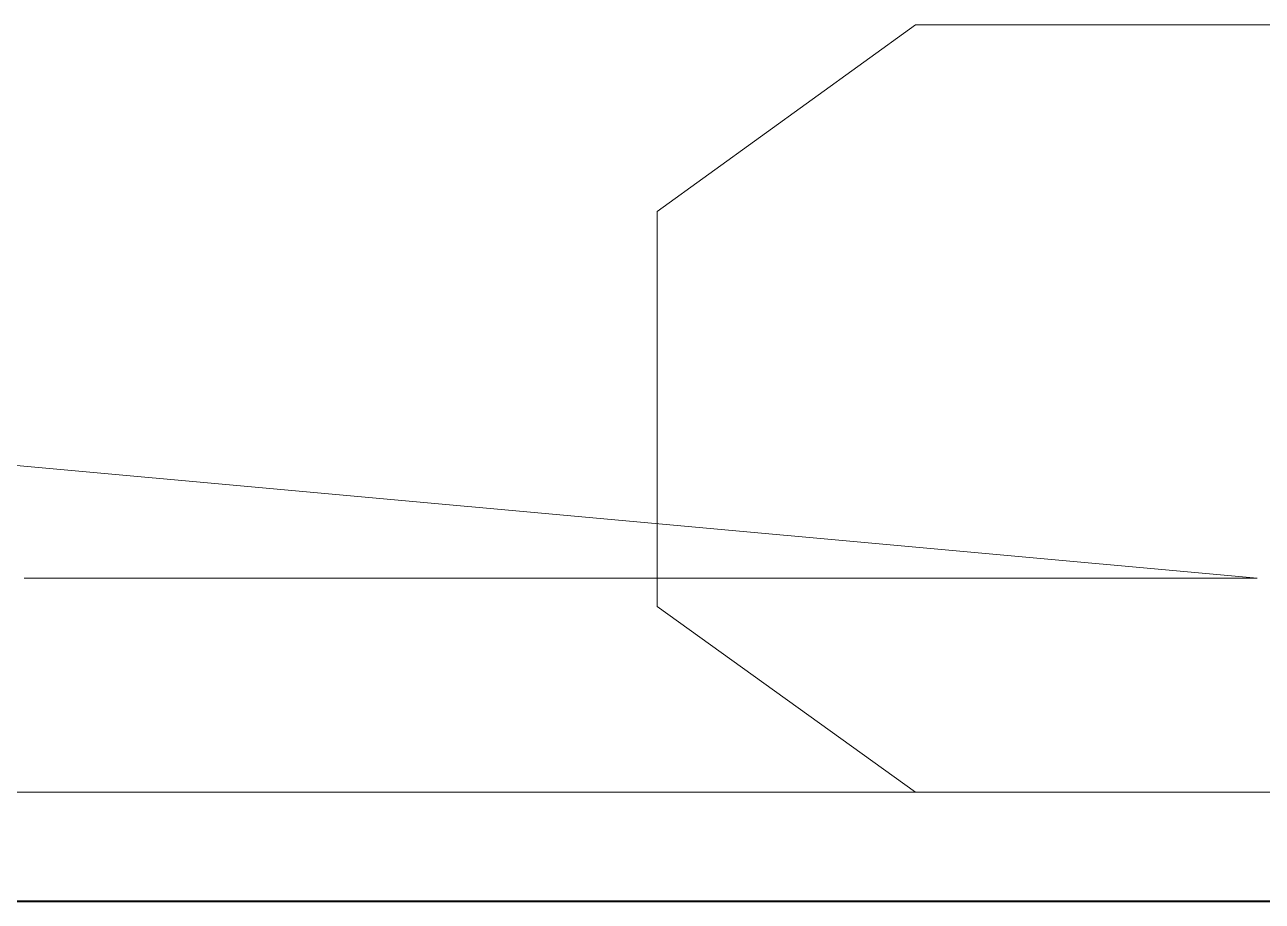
# Model space of a CAD drawing. Extents: x 65572 to 72871, y 30718 to 33858.
# Drawn here: x 65981.54 to 65987.22, y 33416.08 to 33420.1 of the extents above; entities that cross this region are included whole.
import ezdxf

# ---------------------------------------------------------------- set-up
doc = ezdxf.new("R2010")
doc.units = 0
doc.header["$LTSCALE"] = 0.5
doc.header["$MEASUREMENT"] = 0
doc.layers.get('0').update_dxf_attribs({"color": 20, "linetype": 'CONTINUOUS'})
doc.layers.add('_KTI_CONTROL', color=7, linetype='CONTINUOUS')
for name, color, linetype, lineweight in [('Framing', 142, 'CONTINUOUS', 13), ('Layout', 154, 'CONTINUOUS', 5), ('Structure', 7, 'CONTINUOUS', 40)]:
    doc.layers.add(name, color=color, linetype=linetype, lineweight=lineweight)

# ---------------------------------------------------------------- blocks, each defined once
blk = doc.blocks.new('12fstg01')
at = {"color": 0, "linetype": 'ByBlock'}
for p, q in [((-0.27747, 0.056), (-0.25256, 0.07399)), ((-0.25256, 0.07399), (-0.20648, 0.07399)), ((-0.27747, 0.0179), (-0.27747, 0.056)), ((-0.25256, 0), (-0.27747, 0.0179)), ((-0.20648, 0), (-0.25256, 0))]:
    blk.add_line(p, q, dxfattribs=at)

msp = doc.modelspace()

# ---------------------------------------------------------------- linework, layer by layer
at = {"layer": '_KTI_CONTROL'}
msp.add_polyline3d([(65984.175634, 33416.58061, 0), (65984.175634, 33416.58061, 0)], dxfattribs=at)
msp.add_polyline3d([(65984.175634, 33416.58061, 0), (65984.175634, 33416.58061, 0)], dxfattribs=at)
at = {"layer": 'Framing'}
msp.add_line((65916.121008, 33416.58061), (66520.623975, 33416.58061), dxfattribs=at)
at = {"layer": 'Layout', "linetype": 'ByBlock'}
msp.add_line((65976.197173, 33418.562349), (65987.197227, 33417.562344), dxfattribs=at)
at = {"layer": 'Layout', "linetype": 'ByBlock', "flags": 128}
msp.add_lwpolyline([(65981.540135, 33417.562344), (65981.545359, 33417.562344), (65981.550584, 33417.562344), (65981.555808, 33417.562344), (65981.561033, 33417.562344), (65981.566257, 33417.562344), (65981.571482, 33417.562344), (65981.576707, 33417.562344), (65981.581931, 33417.562344), (65981.587156, 33417.562344), (65981.59238, 33417.562344), (65981.597605, 33417.562344), (65981.602829, 33417.562344), (65981.608054, 33417.562344), (65981.613278, 33417.562344), (65981.618503, 33417.562344), (65981.623727, 33417.562344), (65981.628952, 33417.562344), (65981.634176, 33417.562344), (65981.639401, 33417.562344), (65981.644625, 33417.562344), (65981.64985, 33417.562344), (65981.655075, 33417.562344), (65981.660299, 33417.562344), (65981.665524, 33417.562344), (65981.670748, 33417.562344), (65981.675973, 33417.562344), (65981.681197, 33417.562344), (65981.686422, 33417.562344), (65981.691646, 33417.562344), (65981.696871, 33417.562344), (65981.702095, 33417.562344), (65981.70732, 33417.562344), (65981.712544, 33417.562344), (65981.717769, 33417.562344), (65981.722993, 33417.562344), (65981.728218, 33417.562344), (65981.733442, 33417.562344), (65981.738667, 33417.562344), (65981.743892, 33417.562344), (65981.749116, 33417.562344), (65981.754341, 33417.562344), (65981.759565, 33417.562344), (65981.76479, 33417.562344), (65981.770014, 33417.562344), (65981.775239, 33417.562344), (65981.780463, 33417.562344), (65981.785688, 33417.562344), (65981.790912, 33417.562344), (65981.796137, 33417.562344), (65981.801361, 33417.562344), (65981.806586, 33417.562344), (65981.81181, 33417.562344), (65981.817035, 33417.562344), (65981.82226, 33417.562344), (65981.827484, 33417.562344), (65981.832709, 33417.562344), (65981.837933, 33417.562344), (65981.843158, 33417.562344), (65981.848382, 33417.562344), (65981.853607, 33417.562344), (65981.858831, 33417.562344), (65981.864056, 33417.562344), (65981.86928, 33417.562344), (65981.874505, 33417.562344), (65981.879729, 33417.562344), (65981.884954, 33417.562344), (65981.890178, 33417.562344), (65981.895403, 33417.562344), (65981.900628, 33417.562344), (65981.905852, 33417.562344), (65981.911077, 33417.562344), (65981.916301, 33417.562344), (65981.921526, 33417.562344), (65981.92675, 33417.562344), (65981.931975, 33417.562344), (65981.937199, 33417.562344), (65981.942424, 33417.562344), (65981.947648, 33417.562344), (65981.952873, 33417.562344), (65981.958097, 33417.562344), (65981.963322, 33417.562344), (65981.968546, 33417.562344), (65981.973771, 33417.562344), (65981.978996, 33417.562344), (65981.98422, 33417.562344), (65981.989445, 33417.562344), (65981.994669, 33417.562344), (65981.999894, 33417.562344), (65982.005118, 33417.562344), (65982.010343, 33417.562344), (65982.015567, 33417.562344), (65982.020792, 33417.562344), (65982.026016, 33417.562344), (65982.031241, 33417.562344), (65982.036465, 33417.562344), (65982.04169, 33417.562344), (65982.046914, 33417.562344), (65982.052139, 33417.562344), (65982.057364, 33417.562344), (65982.062588, 33417.562344), (65982.067813, 33417.562344), (65982.073037, 33417.562344), (65982.078262, 33417.562344), (65982.083486, 33417.562344), (65982.088711, 33417.562344), (65982.093935, 33417.562344), (65982.09916, 33417.562344), (65982.104384, 33417.562344), (65982.109609, 33417.562344), (65982.114833, 33417.562344), (65982.120058, 33417.562344), (65982.125282, 33417.562344), (65982.130507, 33417.562344), (65982.135732, 33417.562344), (65982.140956, 33417.562344), (65982.146181, 33417.562344), (65982.151405, 33417.562344), (65982.15663, 33417.562344), (65982.161854, 33417.562344), (65982.167079, 33417.562344), (65982.172303, 33417.562344), (65982.177528, 33417.562344), (65982.182752, 33417.562344), (65982.187977, 33417.562344), (65982.193201, 33417.562344), (65982.198426, 33417.562344), (65982.20365, 33417.562344), (65982.208875, 33417.562344), (65982.214099, 33417.562344), (65982.219324, 33417.562344), (65982.224549, 33417.562344), (65982.229773, 33417.562344), (65982.234998, 33417.562344), (65982.240222, 33417.562344), (65982.245447, 33417.562344), (65982.250671, 33417.562344), (65982.255896, 33417.562344), (65982.26112, 33417.562344), (65982.266345, 33417.562344), (65982.271569, 33417.562344), (65982.276794, 33417.562344), (65982.282018, 33417.562344), (65982.287243, 33417.562344), (65982.292467, 33417.562344), (65982.297692, 33417.562344), (65982.302917, 33417.562344), (65982.308141, 33417.562344), (65982.313366, 33417.562344), (65982.31859, 33417.562344), (65982.323815, 33417.562344), (65982.329039, 33417.562344), (65982.334264, 33417.562344), (65982.339488, 33417.562344), (65982.344713, 33417.562344), (65982.349937, 33417.562344), (65982.355162, 33417.562344), (65982.360386, 33417.562344), (65982.365611, 33417.562344), (65982.370835, 33417.562344), (65982.37606, 33417.562344), (65982.381285, 33417.562344), (65982.386509, 33417.562344), (65982.391734, 33417.562344), (65982.396958, 33417.562344), (65982.402183, 33417.562344), (65982.407407, 33417.562344), (65982.412632, 33417.562344), (65982.417856, 33417.562344), (65982.423081, 33417.562344), (65982.428305, 33417.562344), (65982.43353, 33417.562344), (65982.438754, 33417.562344), (65982.443979, 33417.562344), (65982.449203, 33417.562344), (65982.454428, 33417.562344), (65982.459653, 33417.562344), (65982.464877, 33417.562344), (65982.470102, 33417.562344), (65982.475326, 33417.562344), (65982.480551, 33417.562344), (65982.485775, 33417.562344), (65982.491, 33417.562344), (65982.496224, 33417.562344), (65982.501449, 33417.562344), (65982.506673, 33417.562344), (65982.511898, 33417.562344), (65982.517122, 33417.562344), (65982.522347, 33417.562344), (65982.527571, 33417.562344), (65982.532796, 33417.562344), (65982.538021, 33417.562344), (65982.543245, 33417.562344), (65982.54847, 33417.562344), (65982.553694, 33417.562344), (65982.558919, 33417.562344), (65982.564143, 33417.562344), (65982.569368, 33417.562344), (65982.574592, 33417.562344), (65982.579817, 33417.562344), (65982.585041, 33417.562344), (65982.590266, 33417.562344), (65982.59549, 33417.562344), (65982.600715, 33417.562344), (65982.605939, 33417.562344), (65982.611164, 33417.562344), (65982.616388, 33417.562344), (65982.621613, 33417.562344), (65982.626838, 33417.562344), (65982.632062, 33417.562344), (65982.637287, 33417.562344), (65982.642511, 33417.562344), (65982.647736, 33417.562344), (65982.65296, 33417.562344), (65982.658185, 33417.562344), (65982.663409, 33417.562344), (65982.668634, 33417.562344), (65982.673858, 33417.562344), (65982.679083, 33417.562344), (65982.683446, 33417.562344), (65982.687809, 33417.562344), (65982.692172, 33417.562344), (65982.696535, 33417.562344), (65982.700898, 33417.562344), (65982.705261, 33417.562344), (65982.709624, 33417.562344), (65982.713987, 33417.562344), (65982.71835, 33417.562344), (65982.722713, 33417.562344), (65982.727076, 33417.562344), (65982.73144, 33417.562344), (65982.735803, 33417.562344), (65982.740166, 33417.562344), (65982.744529, 33417.562344), (65982.748892, 33417.562344), (65982.753255, 33417.562344), (65982.757618, 33417.562344), (65982.761981, 33417.562344), (65982.766344, 33417.562344), (65982.770707, 33417.562344), (65982.77507, 33417.562344), (65982.779433, 33417.562344), (65982.783796, 33417.562344), (65982.788159, 33417.562344), (65982.792522, 33417.562344), (65982.796885, 33417.562344), (65982.801248, 33417.562344), (65982.805611, 33417.562344), (65982.809974, 33417.562344), (65982.814338, 33417.562344), (65982.818701, 33417.562344), (65982.823064, 33417.562344), (65982.827427, 33417.562344), (65982.83179, 33417.562344), (65982.836153, 33417.562344), (65982.840516, 33417.562344), (65982.844879, 33417.562344), (65982.849242, 33417.562344), (65982.853605, 33417.562344), (65982.857968, 33417.562344), (65982.862331, 33417.562344), (65982.866694, 33417.562344), (65982.871057, 33417.562344), (65982.87542, 33417.562344), (65982.879783, 33417.562344), (65982.884146, 33417.562344), (65982.888509, 33417.562344), (65982.892872, 33417.562344), (65982.897236, 33417.562344), (65982.901599, 33417.562344), (65982.905962, 33417.562344), (65982.910325, 33417.562344), (65982.914688, 33417.562344), (65982.919051, 33417.562344), (65982.923414, 33417.562344), (65982.927777, 33417.562344), (65982.93214, 33417.562344), (65982.936503, 33417.562344), (65982.940866, 33417.562344), (65982.945229, 33417.562344), (65982.949592, 33417.562344), (65982.953955, 33417.562344), (65982.958318, 33417.562344), (65982.962681, 33417.562344), (65982.967044, 33417.562344), (65982.971407, 33417.562344), (65982.97577, 33417.562344), (65982.980134, 33417.562344), (65982.984497, 33417.562344), (65982.98886, 33417.562344), (65982.993223, 33417.562344), (65982.997586, 33417.562344), (65983.001949, 33417.562344), (65983.006312, 33417.562344), (65983.010675, 33417.562344), (65983.015038, 33417.562344), (65983.019401, 33417.562344), (65983.023764, 33417.562344), (65983.028127, 33417.562344), (65983.03249, 33417.562344), (65983.036853, 33417.562344), (65983.041216, 33417.562344), (65983.045579, 33417.562344), (65983.049942, 33417.562344), (65983.054305, 33417.562344), (65983.058668, 33417.562344), (65983.063032, 33417.562344), (65983.067395, 33417.562344), (65983.071758, 33417.562344), (65983.076121, 33417.562344), (65983.080484, 33417.562344), (65983.084847, 33417.562344), (65983.08921, 33417.562344), (65983.093573, 33417.562344), (65983.097936, 33417.562344), (65983.102299, 33417.562344), (65983.106662, 33417.562344), (65983.111025, 33417.562344), (65983.115388, 33417.562344), (65983.119751, 33417.562344), (65983.124114, 33417.562344), (65983.128477, 33417.562344), (65983.13284, 33417.562344), (65983.137203, 33417.562344), (65983.141566, 33417.562344), (65983.14593, 33417.562344), (65983.150293, 33417.562344), (65983.154656, 33417.562344), (65983.159019, 33417.562344), (65983.163382, 33417.562344), (65983.167745, 33417.562344), (65983.172108, 33417.562344), (65983.176471, 33417.562344), (65983.180834, 33417.562344), (65983.185197, 33417.562344), (65983.18956, 33417.562344), (65983.193923, 33417.562344), (65983.198286, 33417.562344), (65983.202649, 33417.562344), (65983.207012, 33417.562344), (65983.211375, 33417.562344), (65983.215738, 33417.562344), (65983.220101, 33417.562344), (65983.224464, 33417.562344), (65983.228828, 33417.562344), (65983.233191, 33417.562344), (65983.237554, 33417.562344), (65983.241917, 33417.562344), (65983.24628, 33417.562344), (65983.250643, 33417.562344), (65983.255006, 33417.562344), (65983.259369, 33417.562344), (65983.263732, 33417.562344), (65983.268095, 33417.562344), (65983.272458, 33417.562344), (65983.276821, 33417.562344), (65983.281184, 33417.562344), (65983.285547, 33417.562344), (65983.28991, 33417.562344), (65983.294273, 33417.562344), (65983.298636, 33417.562344), (65983.302999, 33417.562344), (65983.307362, 33417.562344), (65983.311726, 33417.562344), (65983.316089, 33417.562344), (65983.320452, 33417.562344), (65983.324815, 33417.562344), (65983.329178, 33417.562344), (65983.333541, 33417.562344), (65983.337904, 33417.562344), (65983.342267, 33417.562344), (65983.34663, 33417.562344), (65983.350993, 33417.562344), (65983.355356, 33417.562344), (65983.359719, 33417.562344), (65983.364082, 33417.562344), (65983.368445, 33417.562344), (65983.372808, 33417.562344), (65983.377171, 33417.562344), (65983.381534, 33417.562344), (65983.385897, 33417.562344), (65983.39026, 33417.562344), (65983.394624, 33417.562344), (65983.398987, 33417.562344), (65983.40335, 33417.562344), (65983.407713, 33417.562344), (65983.412076, 33417.562344), (65983.416439, 33417.562344), (65983.420802, 33417.562344), (65983.425165, 33417.562344), (65983.429528, 33417.562344), (65983.433891, 33417.562344), (65983.438254, 33417.562344), (65983.442617, 33417.562344), (65983.44698, 33417.562344), (65983.451343, 33417.562344), (65983.455706, 33417.562344), (65983.460069, 33417.562344), (65983.464432, 33417.562344), (65983.468795, 33417.562344), (65983.473158, 33417.562344), (65983.477522, 33417.562344), (65983.481885, 33417.562344), (65983.486248, 33417.562344), (65983.490611, 33417.562344), (65983.494974, 33417.562344), (65983.499337, 33417.562344), (65983.5037, 33417.562344), (65983.508063, 33417.562344), (65983.512426, 33417.562344), (65983.516789, 33417.562344), (65983.521152, 33417.562344), (65983.525515, 33417.562344), (65983.529878, 33417.562344), (65983.534241, 33417.562344), (65983.538604, 33417.562344), (65983.542967, 33417.562344), (65983.54733, 33417.562344), (65983.551693, 33417.562344), (65983.556056, 33417.562344), (65983.56042, 33417.562344), (65983.564783, 33417.562344), (65983.569146, 33417.562344), (65983.573509, 33417.562344), (65983.577872, 33417.562344), (65983.582235, 33417.562344), (65983.586598, 33417.562344), (65983.590961, 33417.562344), (65983.595324, 33417.562344), (65983.599687, 33417.562344), (65983.60405, 33417.562344), (65983.608413, 33417.562344), (65983.612776, 33417.562344), (65983.617139, 33417.562344), (65983.621502, 33417.562344), (65983.625865, 33417.562344), (65983.630228, 33417.562344), (65983.634591, 33417.562344), (65983.638955, 33417.562344), (65983.643318, 33417.562344), (65983.647681, 33417.562344), (65983.652044, 33417.562344), (65983.656407, 33417.562344), (65983.66077, 33417.562344), (65983.665133, 33417.562344), (65983.669496, 33417.562344), (65983.673859, 33417.562344), (65983.678222, 33417.562344), (65983.682585, 33417.562344), (65983.686948, 33417.562344), (65983.691311, 33417.562344), (65983.695674, 33417.562344), (65983.700037, 33417.562344), (65983.7044, 33417.562344), (65983.708763, 33417.562344), (65983.713126, 33417.562344), (65983.717489, 33417.562344), (65983.721853, 33417.562344), (65983.726216, 33417.562344), (65983.730579, 33417.562344), (65983.734942, 33417.562344), (65983.739305, 33417.562344), (65983.743668, 33417.562344), (65983.748031, 33417.562344), (65983.752394, 33417.562344), (65983.756757, 33417.562344), (65983.76112, 33417.562344), (65983.765483, 33417.562344), (65983.769846, 33417.562344), (65983.774209, 33417.562344), (65983.778572, 33417.562344), (65983.782935, 33417.562344), (65983.787298, 33417.562344), (65983.791661, 33417.562344), (65983.796024, 33417.562344), (65983.800387, 33417.562344), (65983.804751, 33417.562344), (65983.809114, 33417.562344), (65983.813477, 33417.562344), (65983.81784, 33417.562344), (65983.822203, 33417.562344), (65983.826566, 33417.562344), (65983.830929, 33417.562344), (65983.835292, 33417.562344), (65983.839655, 33417.562344), (65983.844018, 33417.562344), (65983.848381, 33417.562344), (65983.852744, 33417.562344), (65983.857107, 33417.562344), (65983.86147, 33417.562344), (65983.865833, 33417.562344), (65983.870196, 33417.562344), (65983.874559, 33417.562344), (65983.878922, 33417.562344), (65983.883285, 33417.562344), (65983.887649, 33417.562344), (65983.892012, 33417.562344), (65983.896375, 33417.562344), (65983.900738, 33417.562344), (65983.905101, 33417.562344), (65983.909464, 33417.562344), (65983.913827, 33417.562344), (65983.91819, 33417.562344), (65983.922553, 33417.562344), (65983.926916, 33417.562344), (65983.931279, 33417.562344), (65983.935642, 33417.562344), (65983.940005, 33417.562344), (65983.944368, 33417.562344), (65983.948731, 33417.562344), (65983.953094, 33417.562344), (65983.957457, 33417.562344), (65983.96182, 33417.562344), (65983.966183, 33417.562344), (65983.970547, 33417.562344), (65983.97491, 33417.562344), (65983.979273, 33417.562344), (65983.983636, 33417.562344), (65983.987999, 33417.562344), (65983.992362, 33417.562344), (65983.996725, 33417.562344), (65984.001088, 33417.562344), (65984.005451, 33417.562344), (65984.009814, 33417.562344), (65984.014177, 33417.562344), (65984.01854, 33417.562344), (65984.022903, 33417.562344), (65984.027266, 33417.562344), (65984.031629, 33417.562344), (65984.035992, 33417.562344), (65984.040355, 33417.562344), (65984.044718, 33417.562344), (65984.049081, 33417.562344), (65984.053445, 33417.562344), (65984.057808, 33417.562344), (65984.062171, 33417.562344), (65984.066534, 33417.562344), (65984.070897, 33417.562344), (65984.07526, 33417.562344), (65984.079623, 33417.562344), (65984.083986, 33417.562344), (65984.088349, 33417.562344), (65984.092712, 33417.562344), (65984.097075, 33417.562344), (65984.101438, 33417.562344), (65984.105801, 33417.562344), (65984.110164, 33417.562344), (65984.114527, 33417.562344), (65984.11889, 33417.562344), (65984.123253, 33417.562344), (65984.127616, 33417.562344), (65984.131979, 33417.562344), (65984.136343, 33417.562344), (65984.140706, 33417.562344), (65984.145069, 33417.562344), (65984.149432, 33417.562344), (65984.153795, 33417.562344), (65984.158158, 33417.562344), (65984.162521, 33417.562344), (65984.166884, 33417.562344), (65984.171247, 33417.562344), (65984.17561, 33417.562344), (65984.179973, 33417.562344), (65984.184336, 33417.562344), (65984.188699, 33417.562344), (65984.193062, 33417.562344), (65984.197425, 33417.562344), (65984.201788, 33417.562344), (65984.206151, 33417.562344), (65984.210514, 33417.562344), (65984.214877, 33417.562344), (65984.219241, 33417.562344), (65984.223604, 33417.562344), (65984.227967, 33417.562344), (65984.23233, 33417.562344), (65984.236693, 33417.562344), (65984.241056, 33417.562344), (65984.245419, 33417.562344), (65984.249782, 33417.562344), (65984.254145, 33417.562344), (65984.258508, 33417.562344), (65984.262871, 33417.562344), (65984.267234, 33417.562344), (65984.271597, 33417.562344), (65984.27596, 33417.562344), (65984.280323, 33417.562344), (65984.284686, 33417.562344), (65984.289049, 33417.562344), (65984.293412, 33417.562344), (65984.297775, 33417.562344), (65984.302139, 33417.562344), (65984.306502, 33417.562344), (65984.310865, 33417.562344), (65984.315228, 33417.562344), (65984.319591, 33417.562344), (65984.323954, 33417.562344), (65984.328317, 33417.562344), (65984.33268, 33417.562344), (65984.337043, 33417.562344), (65984.341406, 33417.562344), (65984.345769, 33417.562344), (65984.350132, 33417.562344), (65984.354495, 33417.562344), (65984.358858, 33417.562344), (65984.363221, 33417.562344), (65984.367584, 33417.562344), (65984.371947, 33417.562344), (65984.37631, 33417.562344), (65984.380673, 33417.562344), (65984.385037, 33417.562344), (65984.3894, 33417.562344), (65984.393763, 33417.562344), (65984.398126, 33417.562344), (65984.402489, 33417.562344), (65984.406852, 33417.562344), (65984.411215, 33417.562344), (65984.415578, 33417.562344), (65984.419941, 33417.562344), (65984.424304, 33417.562344), (65984.428667, 33417.562344), (65984.43303, 33417.562344), (65984.437393, 33417.562344), (65984.441756, 33417.562344), (65984.446119, 33417.562344), (65984.450482, 33417.562344), (65984.454845, 33417.562344), (65984.459208, 33417.562344), (65984.463571, 33417.562344), (65984.467935, 33417.562344), (65984.472298, 33417.562344), (65984.476661, 33417.562344), (65984.481024, 33417.562344), (65984.485387, 33417.562344), (65984.48975, 33417.562344), (65984.494113, 33417.562344), (65984.498476, 33417.562344), (65984.502839, 33417.562344), (65984.507202, 33417.562344), (65984.511565, 33417.562344), (65984.515928, 33417.562344), (65984.520291, 33417.562344), (65984.524654, 33417.562344), (65984.529017, 33417.562344), (65984.53338, 33417.562344), (65984.537743, 33417.562344), (65984.542106, 33417.562344), (65984.546469, 33417.562344), (65984.550833, 33417.562344), (65984.555196, 33417.562344), (65984.559559, 33417.562344), (65984.563922, 33417.562344), (65984.568285, 33417.562344), (65984.572648, 33417.562344), (65984.577011, 33417.562344), (65984.580834, 33417.562344), (65984.584117, 33417.562344), (65984.587399, 33417.562344), (65984.590682, 33417.562344), (65984.593965, 33417.562344), (65984.597248, 33417.562344), (65984.600531, 33417.562344), (65984.603813, 33417.562344), (65984.607096, 33417.562344), (65984.610379, 33417.562344), (65984.613662, 33417.562344), (65984.616944, 33417.562344), (65984.620227, 33417.562344), (65984.62351, 33417.562344), (65984.626793, 33417.562344), (65984.630076, 33417.562344), (65984.633358, 33417.562344), (65984.636641, 33417.562344), (65984.639924, 33417.562344), (65984.643207, 33417.562344), (65984.64649, 33417.562344), (65984.649772, 33417.562344), (65984.653055, 33417.562344), (65984.656338, 33417.562344), (65984.659621, 33417.562344), (65984.662904, 33417.562344), (65984.666186, 33417.562344), (65984.669469, 33417.562344), (65984.672752, 33417.562344), (65984.676035, 33417.562344), (65984.679318, 33417.562344), (65984.6826, 33417.562344), (65984.685883, 33417.562344), (65984.689166, 33417.562344), (65984.692449, 33417.562344), (65984.695731, 33417.562344), (65984.699014, 33417.562344), (65984.702297, 33417.562344), (65984.70558, 33417.562344), (65984.708863, 33417.562344), (65984.712145, 33417.562344), (65984.715428, 33417.562344), (65984.718711, 33417.562344), (65984.721994, 33417.562344), (65984.725277, 33417.562344), (65984.728559, 33417.562344), (65984.731842, 33417.562344), (65984.735125, 33417.562344), (65984.738408, 33417.562344), (65984.741691, 33417.562344), (65984.744973, 33417.562344), (65984.748256, 33417.562344), (65984.751539, 33417.562344), (65984.754822, 33417.562344), (65984.758105, 33417.562344), (65984.761387, 33417.562344), (65984.76467, 33417.562344), (65984.767953, 33417.562344), (65984.771236, 33417.562344), (65984.774518, 33417.562344), (65984.777801, 33417.562344), (65984.781084, 33417.562344), (65984.784367, 33417.562344), (65984.78765, 33417.562344), (65984.790932, 33417.562344), (65984.794215, 33417.562344), (65984.797498, 33417.562344), (65984.800781, 33417.562344), (65984.804064, 33417.562344), (65984.807346, 33417.562344), (65984.810629, 33417.562344), (65984.813912, 33417.562344), (65984.817195, 33417.562344), (65984.820478, 33417.562344), (65984.82376, 33417.562344), (65984.827043, 33417.562344), (65984.830326, 33417.562344), (65984.833609, 33417.562344), (65984.836892, 33417.562344), (65984.840174, 33417.562344), (65984.843457, 33417.562344), (65984.84674, 33417.562344), (65984.850023, 33417.562344), (65984.853305, 33417.562344), (65984.856588, 33417.562344), (65984.859871, 33417.562344), (65984.863154, 33417.562344), (65984.866437, 33417.562344), (65984.869719, 33417.562344), (65984.873002, 33417.562344), (65984.876285, 33417.562344), (65984.879568, 33417.562344), (65984.882851, 33417.562344), (65984.886133, 33417.562344), (65984.889416, 33417.562344), (65984.892699, 33417.562344), (65984.895982, 33417.562344), (65984.899265, 33417.562344), (65984.902547, 33417.562344), (65984.90583, 33417.562344), (65984.909113, 33417.562344), (65984.912396, 33417.562344), (65984.915678, 33417.562344), (65984.918961, 33417.562344), (65984.922244, 33417.562344), (65984.925527, 33417.562344), (65984.92881, 33417.562344), (65984.932092, 33417.562344), (65984.935375, 33417.562344), (65984.938658, 33417.562344), (65984.941941, 33417.562344), (65984.945224, 33417.562344), (65984.948506, 33417.562344), (65984.951789, 33417.562344), (65984.955072, 33417.562344), (65984.958355, 33417.562344), (65984.961638, 33417.562344), (65984.96492, 33417.562344), (65984.968203, 33417.562344), (65984.971486, 33417.562344), (65984.974769, 33417.562344), (65984.978052, 33417.562344), (65984.981334, 33417.562344), (65984.984617, 33417.562344), (65984.9879, 33417.562344), (65984.991183, 33417.562344), (65984.994465, 33417.562344), (65984.997748, 33417.562344), (65985.001031, 33417.562344), (65985.004314, 33417.562344), (65985.007597, 33417.562344), (65985.010879, 33417.562344), (65985.014162, 33417.562344), (65985.017445, 33417.562344), (65985.020728, 33417.562344), (65985.024011, 33417.562344), (65985.027293, 33417.562344), (65985.030576, 33417.562344), (65985.033859, 33417.562344), (65985.037142, 33417.562344), (65985.040425, 33417.562344), (65985.043707, 33417.562344), (65985.04699, 33417.562344), (65985.050273, 33417.562344), (65985.053556, 33417.562344), (65985.056839, 33417.562344), (65985.060121, 33417.562344), (65985.063404, 33417.562344), (65985.066687, 33417.562344), (65985.06997, 33417.562344), (65985.073252, 33417.562344), (65985.076535, 33417.562344), (65985.079818, 33417.562344), (65985.083101, 33417.562344), (65985.086384, 33417.562344), (65985.089666, 33417.562344), (65985.092949, 33417.562344), (65985.096232, 33417.562344), (65985.099515, 33417.562344), (65985.102798, 33417.562344), (65985.10608, 33417.562344), (65985.109363, 33417.562344), (65985.112646, 33417.562344), (65985.115929, 33417.562344), (65985.119212, 33417.562344), (65985.122494, 33417.562344), (65985.125777, 33417.562344), (65985.12906, 33417.562344), (65985.132343, 33417.562344), (65985.135626, 33417.562344), (65985.138908, 33417.562344), (65985.142191, 33417.562344), (65985.145474, 33417.562344), (65985.148757, 33417.562344), (65985.152039, 33417.562344), (65985.155322, 33417.562344), (65985.158605, 33417.562344), (65985.161888, 33417.562344), (65985.165171, 33417.562344), (65985.168453, 33417.562344), (65985.171736, 33417.562344), (65985.175019, 33417.562344), (65985.178302, 33417.562344), (65985.181585, 33417.562344), (65985.184867, 33417.562344), (65985.18815, 33417.562344), (65985.191433, 33417.562344), (65985.194716, 33417.562344), (65985.197999, 33417.562344), (65985.201281, 33417.562344), (65985.204564, 33417.562344), (65985.207847, 33417.562344), (65985.21113, 33417.562344), (65985.214413, 33417.562344), (65985.217695, 33417.562344), (65985.220978, 33417.562344), (65985.224261, 33417.562344), (65985.227544, 33417.562344), (65985.230826, 33417.562344), (65985.234109, 33417.562344), (65985.237392, 33417.562344), (65985.240675, 33417.562344), (65985.243958, 33417.562344), (65985.24724, 33417.562344), (65985.250523, 33417.562344), (65985.253806, 33417.562344), (65985.257089, 33417.562344), (65985.260372, 33417.562344), (65985.263654, 33417.562344), (65985.266937, 33417.562344), (65985.27022, 33417.562344), (65985.273503, 33417.562344), (65985.276786, 33417.562344), (65985.280068, 33417.562344), (65985.283351, 33417.562344), (65985.286634, 33417.562344), (65985.289917, 33417.562344), (65985.2932, 33417.562344), (65985.296482, 33417.562344), (65985.299765, 33417.562344), (65985.303048, 33417.562344), (65985.306331, 33417.562344), (65985.309613, 33417.562344), (65985.312896, 33417.562344), (65985.316179, 33417.562344), (65985.319462, 33417.562344), (65985.322745, 33417.562344), (65985.326027, 33417.562344), (65985.32931, 33417.562344), (65985.332593, 33417.562344), (65985.335876, 33417.562344), (65985.339159, 33417.562344), (65985.342441, 33417.562344), (65985.345724, 33417.562344), (65985.349007, 33417.562344), (65985.35229, 33417.562344), (65985.355573, 33417.562344), (65985.358855, 33417.562344), (65985.362138, 33417.562344), (65985.365421, 33417.562344), (65985.368704, 33417.562344), (65985.371986, 33417.562344), (65985.375269, 33417.562344), (65985.378552, 33417.562344), (65985.381835, 33417.562344), (65985.385118, 33417.562344), (65985.3884, 33417.562344), (65985.391683, 33417.562344), (65985.394966, 33417.562344), (65985.398249, 33417.562344), (65985.401532, 33417.562344), (65985.404814, 33417.562344), (65985.408097, 33417.562344), (65985.41138, 33417.562344), (65985.414663, 33417.562344), (65985.417946, 33417.562344), (65985.421228, 33417.562344), (65985.424511, 33417.562344), (65985.427794, 33417.562344), (65985.431077, 33417.562344), (65985.43436, 33417.562344), (65985.437642, 33417.562344), (65985.440925, 33417.562344), (65985.444208, 33417.562344), (65985.447491, 33417.562344), (65985.450773, 33417.562344), (65985.454056, 33417.562344), (65985.457339, 33417.562344), (65985.460622, 33417.562344), (65985.463905, 33417.562344), (65985.467187, 33417.562344), (65985.47047, 33417.562344), (65985.473753, 33417.562344), (65985.477036, 33417.562344), (65985.480319, 33417.562344), (65985.483601, 33417.562344), (65985.486884, 33417.562344), (65985.490167, 33417.562344), (65985.49345, 33417.562344), (65985.496733, 33417.562344), (65985.500015, 33417.562344), (65985.503298, 33417.562344), (65985.506581, 33417.562344), (65985.509864, 33417.562344), (65985.513147, 33417.562344), (65985.516429, 33417.562344), (65985.519712, 33417.562344), (65985.522995, 33417.562344), (65985.526278, 33417.562344), (65985.52956, 33417.562344), (65985.532843, 33417.562344), (65985.536126, 33417.562344), (65985.539409, 33417.562344), (65985.542692, 33417.562344), (65985.545974, 33417.562344), (65985.549257, 33417.562344), (65985.55254, 33417.562344), (65985.555823, 33417.562344), (65985.559106, 33417.562344), (65985.562388, 33417.562344), (65985.565671, 33417.562344), (65985.568954, 33417.562344), (65985.572237, 33417.562344), (65985.57552, 33417.562344), (65985.578802, 33417.562344), (65985.582085, 33417.562344), (65985.585368, 33417.562344), (65985.588651, 33417.562344), (65985.591934, 33417.562344), (65985.595216, 33417.562344), (65985.598499, 33417.562344), (65985.601782, 33417.562344), (65985.605065, 33417.562344), (65985.608347, 33417.562344), (65985.61163, 33417.562344), (65985.614913, 33417.562344), (65985.618196, 33417.562344), (65985.621479, 33417.562344), (65985.624761, 33417.562344), (65985.628044, 33417.562344), (65985.631327, 33417.562344), (65985.63461, 33417.562344), (65985.637893, 33417.562344), (65985.641175, 33417.562344), (65985.644458, 33417.562344), (65985.647741, 33417.562344), (65985.651024, 33417.562344), (65985.654307, 33417.562344), (65985.657589, 33417.562344), (65985.660872, 33417.562344), (65985.664155, 33417.562344), (65985.667438, 33417.562344), (65985.670721, 33417.562344), (65985.674003, 33417.562344), (65985.677286, 33417.562344), (65985.680569, 33417.562344), (65985.683852, 33417.562344), (65985.687134, 33417.562344), (65985.690417, 33417.562344), (65985.6937, 33417.562344), (65985.696983, 33417.562344), (65985.700266, 33417.562344), (65985.703548, 33417.562344), (65985.706831, 33417.562344), (65985.710114, 33417.562344), (65985.713397, 33417.562344), (65985.71668, 33417.562344), (65985.719962, 33417.562344), (65985.723245, 33417.562344), (65985.726528, 33417.562344), (65985.729811, 33417.562344), (65985.733094, 33417.562344), (65985.736376, 33417.562344), (65985.739659, 33417.562344), (65985.742942, 33417.562344), (65985.746225, 33417.562344), (65985.749508, 33417.562344), (65985.75279, 33417.562344), (65985.756073, 33417.562344), (65985.759356, 33417.562344), (65985.762639, 33417.562344), (65985.765921, 33417.562344), (65985.769204, 33417.562344), (65985.772487, 33417.562344), (65985.77577, 33417.562344), (65985.779053, 33417.562344), (65985.782335, 33417.562344), (65985.785618, 33417.562344), (65985.788901, 33417.562344), (65985.792184, 33417.562344), (65985.795467, 33417.562344), (65985.798749, 33417.562344), (65985.802032, 33417.562344), (65985.805315, 33417.562344), (65985.808598, 33417.562344), (65985.811881, 33417.562344), (65985.815163, 33417.562344), (65985.818446, 33417.562344), (65985.821729, 33417.562344), (65985.825012, 33417.562344), (65985.828294, 33417.562344), (65985.831577, 33417.562344), (65985.83486, 33417.562344), (65985.838143, 33417.562344), (65985.841426, 33417.562344), (65985.844708, 33417.562344), (65985.847991, 33417.562344), (65985.851274, 33417.562344), (65985.854557, 33417.562344), (65985.85784, 33417.562344), (65985.861122, 33417.562344), (65985.864405, 33417.562344), (65985.867688, 33417.562344), (65985.870971, 33417.562344), (65985.874254, 33417.562344), (65985.877536, 33417.562344), (65985.880819, 33417.562344), (65985.884102, 33417.562344), (65985.887385, 33417.562344), (65985.890668, 33417.562344), (65985.89395, 33417.562344), (65985.897233, 33417.562344), (65985.900516, 33417.562344), (65985.903799, 33417.562344), (65985.907081, 33417.562344), (65985.910364, 33417.562344), (65985.913647, 33417.562344), (65985.91693, 33417.562344), (65985.920213, 33417.562344), (65985.923495, 33417.562344), (65985.926778, 33417.562344), (65985.930061, 33417.562344), (65985.933344, 33417.562344), (65985.936627, 33417.562344), (65985.939909, 33417.562344), (65985.943192, 33417.562344), (65985.946475, 33417.562344), (65985.949758, 33417.562344), (65985.953041, 33417.562344), (65985.956323, 33417.562344), (65985.959606, 33417.562344), (65985.962889, 33417.562344), (65985.966172, 33417.562344), (65985.969455, 33417.562344), (65985.972737, 33417.562344), (65985.97602, 33417.562344), (65985.979303, 33417.562344), (65985.982586, 33417.562344), (65985.985868, 33417.562344), (65985.989151, 33417.562344), (65985.992434, 33417.562344), (65985.995717, 33417.562344), (65985.999, 33417.562344), (65986.002282, 33417.562344), (65986.005565, 33417.562344), (65986.008848, 33417.562344), (65986.010886, 33417.562344), (65986.012924, 33417.562344), (65986.014962, 33417.562344), (65986.017, 33417.562344), (65986.019038, 33417.562344), (65986.021076, 33417.562344), (65986.023113, 33417.562344), (65986.025151, 33417.562344), (65986.027189, 33417.562344), (65986.029227, 33417.562344), (65986.031265, 33417.562344), (65986.033303, 33417.562344), (65986.035341, 33417.562344), (65986.037379, 33417.562344), (65986.039417, 33417.562344), (65986.041455, 33417.562344), (65986.043493, 33417.562344), (65986.045531, 33417.562344), (65986.047568, 33417.562344), (65986.049606, 33417.562344), (65986.051644, 33417.562344), (65986.053682, 33417.562344), (65986.05572, 33417.562344), (65986.057758, 33417.562344), (65986.059796, 33417.562344), (65986.061834, 33417.562344), (65986.063872, 33417.562344), (65986.06591, 33417.562344), (65986.067948, 33417.562344), (65986.069986, 33417.562344), (65986.072023, 33417.562344), (65986.074061, 33417.562344), (65986.076099, 33417.562344), (65986.078137, 33417.562344), (65986.080175, 33417.562344), (65986.082213, 33417.562344), (65986.084251, 33417.562344), (65986.086289, 33417.562344), (65986.088327, 33417.562344), (65986.090365, 33417.562344), (65986.092403, 33417.562344), (65986.094441, 33417.562344), (65986.096478, 33417.562344), (65986.098516, 33417.562344), (65986.100554, 33417.562344), (65986.102592, 33417.562344), (65986.10463, 33417.562344), (65986.106668, 33417.562344), (65986.108706, 33417.562344), (65986.110744, 33417.562344), (65986.112782, 33417.562344), (65986.11482, 33417.562344), (65986.116858, 33417.562344), (65986.118896, 33417.562344), (65986.120933, 33417.562344), (65986.122971, 33417.562344), (65986.125009, 33417.562344), (65986.127047, 33417.562344), (65986.129085, 33417.562344), (65986.131123, 33417.562344), (65986.133161, 33417.562344), (65986.135199, 33417.562344), (65986.137237, 33417.562344), (65986.139275, 33417.562344), (65986.141313, 33417.562344), (65986.143351, 33417.562344), (65986.145388, 33417.562344), (65986.147426, 33417.562344), (65986.149464, 33417.562344), (65986.151502, 33417.562344), (65986.15354, 33417.562344), (65986.155578, 33417.562344), (65986.157616, 33417.562344), (65986.159654, 33417.562344), (65986.161692, 33417.562344), (65986.16373, 33417.562344), (65986.165768, 33417.562344), (65986.167806, 33417.562344), (65986.169843, 33417.562344), (65986.171881, 33417.562344), (65986.173919, 33417.562344), (65986.175957, 33417.562344), (65986.177995, 33417.562344), (65986.180033, 33417.562344), (65986.182071, 33417.562344), (65986.184109, 33417.562344), (65986.186147, 33417.562344), (65986.188185, 33417.562344), (65986.190223, 33417.562344), (65986.192261, 33417.562344), (65986.194298, 33417.562344), (65986.196336, 33417.562344), (65986.198374, 33417.562344), (65986.200412, 33417.562344), (65986.20245, 33417.562344), (65986.204488, 33417.562344), (65986.206526, 33417.562344), (65986.208564, 33417.562344), (65986.210602, 33417.562344), (65986.21264, 33417.562344), (65986.214678, 33417.562344), (65986.216716, 33417.562344), (65986.218753, 33417.562344), (65986.220791, 33417.562344), (65986.222829, 33417.562344), (65986.224867, 33417.562344), (65986.226905, 33417.562344), (65986.228943, 33417.562344), (65986.230981, 33417.562344), (65986.233019, 33417.562344), (65986.235057, 33417.562344), (65986.237095, 33417.562344), (65986.239133, 33417.562344), (65986.241171, 33417.562344), (65986.243208, 33417.562344), (65986.245246, 33417.562344), (65986.247284, 33417.562344), (65986.249322, 33417.562344), (65986.25136, 33417.562344), (65986.253398, 33417.562344), (65986.255436, 33417.562344), (65986.257474, 33417.562344), (65986.259512, 33417.562344), (65986.26155, 33417.562344), (65986.263588, 33417.562344), (65986.265626, 33417.562344), (65986.267663, 33417.562344), (65986.269701, 33417.562344), (65986.271739, 33417.562344), (65986.273777, 33417.562344), (65986.275815, 33417.562344), (65986.277853, 33417.562344), (65986.279891, 33417.562344), (65986.281929, 33417.562344), (65986.283967, 33417.562344), (65986.286005, 33417.562344), (65986.288043, 33417.562344), (65986.290081, 33417.562344), (65986.292118, 33417.562344), (65986.294156, 33417.562344), (65986.296194, 33417.562344), (65986.298232, 33417.562344), (65986.30027, 33417.562344), (65986.302308, 33417.562344), (65986.304346, 33417.562344), (65986.306384, 33417.562344), (65986.308422, 33417.562344), (65986.31046, 33417.562344), (65986.312498, 33417.562344), (65986.314536, 33417.562344), (65986.316573, 33417.562344), (65986.318611, 33417.562344), (65986.320649, 33417.562344), (65986.322687, 33417.562344), (65986.324725, 33417.562344), (65986.326763, 33417.562344), (65986.328801, 33417.562344), (65986.330839, 33417.562344), (65986.332877, 33417.562344), (65986.334915, 33417.562344), (65986.336953, 33417.562344), (65986.338991, 33417.562344), (65986.341029, 33417.562344), (65986.343066, 33417.562344), (65986.345104, 33417.562344), (65986.347142, 33417.562344), (65986.34918, 33417.562344), (65986.351218, 33417.562344), (65986.353256, 33417.562344), (65986.355294, 33417.562344), (65986.357332, 33417.562344), (65986.35937, 33417.562344), (65986.361408, 33417.562344), (65986.363446, 33417.562344), (65986.365484, 33417.562344), (65986.367521, 33417.562344), (65986.369559, 33417.562344), (65986.371597, 33417.562344), (65986.373635, 33417.562344), (65986.375673, 33417.562344), (65986.377711, 33417.562344), (65986.379749, 33417.562344), (65986.381787, 33417.562344), (65986.383825, 33417.562344), (65986.385863, 33417.562344), (65986.387901, 33417.562344), (65986.389939, 33417.562344), (65986.391976, 33417.562344), (65986.394014, 33417.562344), (65986.396052, 33417.562344), (65986.39809, 33417.562344), (65986.400128, 33417.562344), (65986.402166, 33417.562344), (65986.404204, 33417.562344), (65986.406242, 33417.562344), (65986.40828, 33417.562344), (65986.410318, 33417.562344), (65986.412356, 33417.562344), (65986.414394, 33417.562344), (65986.416431, 33417.562344), (65986.418469, 33417.562344), (65986.420507, 33417.562344), (65986.422545, 33417.562344), (65986.424583, 33417.562344), (65986.426621, 33417.562344), (65986.428659, 33417.562344), (65986.430697, 33417.562344), (65986.432735, 33417.562344), (65986.434773, 33417.562344), (65986.436811, 33417.562344), (65986.438849, 33417.562344), (65986.440886, 33417.562344), (65986.442924, 33417.562344), (65986.444962, 33417.562344), (65986.447, 33417.562344), (65986.449038, 33417.562344), (65986.451076, 33417.562344), (65986.453114, 33417.562344), (65986.455152, 33417.562344), (65986.45719, 33417.562344), (65986.459228, 33417.562344), (65986.461266, 33417.562344), (65986.463304, 33417.562344), (65986.465341, 33417.562344), (65986.467379, 33417.562344), (65986.469417, 33417.562344), (65986.471455, 33417.562344), (65986.473493, 33417.562344), (65986.475531, 33417.562344), (65986.477569, 33417.562344), (65986.479607, 33417.562344), (65986.481645, 33417.562344), (65986.483683, 33417.562344), (65986.485721, 33417.562344), (65986.487759, 33417.562344), (65986.489796, 33417.562344), (65986.491834, 33417.562344), (65986.493872, 33417.562344), (65986.49591, 33417.562344), (65986.497948, 33417.562344), (65986.499986, 33417.562344), (65986.502024, 33417.562344), (65986.504062, 33417.562344), (65986.5061, 33417.562344), (65986.508138, 33417.562344), (65986.510176, 33417.562344), (65986.512214, 33417.562344), (65986.514251, 33417.562344), (65986.516289, 33417.562344), (65986.518327, 33417.562344), (65986.520365, 33417.562344), (65986.522403, 33417.562344), (65986.524441, 33417.562344), (65986.526479, 33417.562344), (65986.528517, 33417.562344), (65986.530555, 33417.562344), (65986.532593, 33417.562344), (65986.534631, 33417.562344), (65986.536669, 33417.562344), (65986.538706, 33417.562344), (65986.540744, 33417.562344), (65986.542782, 33417.562344), (65986.54482, 33417.562344), (65986.546858, 33417.562344), (65986.548896, 33417.562344), (65986.550934, 33417.562344), (65986.552972, 33417.562344), (65986.55501, 33417.562344), (65986.557048, 33417.562344), (65986.559086, 33417.562344), (65986.561124, 33417.562344), (65986.563161, 33417.562344), (65986.565199, 33417.562344), (65986.567237, 33417.562344), (65986.569275, 33417.562344), (65986.571313, 33417.562344), (65986.573351, 33417.562344), (65986.575389, 33417.562344), (65986.577427, 33417.562344), (65986.579465, 33417.562344), (65986.581503, 33417.562344), (65986.583541, 33417.562344), (65986.585579, 33417.562344), (65986.587616, 33417.562344), (65986.589654, 33417.562344), (65986.591692, 33417.562344), (65986.59373, 33417.562344), (65986.595768, 33417.562344), (65986.597806, 33417.562344), (65986.599844, 33417.562344), (65986.601882, 33417.562344), (65986.60392, 33417.562344), (65986.605958, 33417.562344), (65986.607996, 33417.562344), (65986.610034, 33417.562344), (65986.612071, 33417.562344), (65986.614109, 33417.562344), (65986.616147, 33417.562344), (65986.618185, 33417.562344), (65986.620223, 33417.562344), (65986.622261, 33417.562344), (65986.624299, 33417.562344), (65986.626337, 33417.562344), (65986.628375, 33417.562344), (65986.630413, 33417.562344), (65986.632451, 33417.562344), (65986.634489, 33417.562344), (65986.636526, 33417.562344), (65986.638564, 33417.562344), (65986.640602, 33417.562344), (65986.64264, 33417.562344), (65986.644678, 33417.562344), (65986.646716, 33417.562344), (65986.648754, 33417.562344), (65986.650792, 33417.562344), (65986.65283, 33417.562344), (65986.654868, 33417.562344), (65986.656906, 33417.562344), (65986.658944, 33417.562344), (65986.660981, 33417.562344), (65986.663019, 33417.562344), (65986.665057, 33417.562344), (65986.667095, 33417.562344), (65986.669133, 33417.562344), (65986.671171, 33417.562344), (65986.673209, 33417.562344), (65986.675247, 33417.562344), (65986.677285, 33417.562344), (65986.679323, 33417.562344), (65986.681361, 33417.562344), (65986.683399, 33417.562344), (65986.685436, 33417.562344), (65986.687474, 33417.562344), (65986.689512, 33417.562344), (65986.69155, 33417.562344), (65986.693588, 33417.562344), (65986.695626, 33417.562344), (65986.697664, 33417.562344), (65986.699702, 33417.562344), (65986.70174, 33417.562344), (65986.703778, 33417.562344), (65986.705816, 33417.562344), (65986.707854, 33417.562344), (65986.709891, 33417.562344), (65986.711929, 33417.562344), (65986.713967, 33417.562344), (65986.716005, 33417.562344), (65986.718043, 33417.562344), (65986.720081, 33417.562344), (65986.722119, 33417.562344), (65986.724157, 33417.562344), (65986.726195, 33417.562344), (65986.728233, 33417.562344), (65986.730271, 33417.562344), (65986.732309, 33417.562344), (65986.734346, 33417.562344), (65986.736384, 33417.562344), (65986.738422, 33417.562344), (65986.74046, 33417.562344), (65986.742498, 33417.562344), (65986.744536, 33417.562344), (65986.746574, 33417.562344), (65986.748612, 33417.562344), (65986.75065, 33417.562344), (65986.752688, 33417.562344), (65986.754726, 33417.562344), (65986.756764, 33417.562344), (65986.758802, 33417.562344), (65986.760839, 33417.562344), (65986.762877, 33417.562344), (65986.764915, 33417.562344), (65986.766953, 33417.562344), (65986.768991, 33417.562344), (65986.771029, 33417.562344), (65986.773067, 33417.562344), (65986.775105, 33417.562344), (65986.777143, 33417.562344), (65986.779181, 33417.562344), (65986.781219, 33417.562344), (65986.783257, 33417.562344), (65986.785294, 33417.562344), (65986.787332, 33417.562344), (65986.78937, 33417.562344), (65986.791408, 33417.562344), (65986.793446, 33417.562344), (65986.795484, 33417.562344), (65986.797522, 33417.562344), (65986.79956, 33417.562344), (65986.801598, 33417.562344), (65986.803636, 33417.562344), (65986.805674, 33417.562344), (65986.807712, 33417.562344), (65986.809749, 33417.562344), (65986.811787, 33417.562344), (65986.813825, 33417.562344), (65986.815863, 33417.562344), (65986.817901, 33417.562344), (65986.819939, 33417.562344), (65986.821977, 33417.562344), (65986.824015, 33417.562344), (65986.826053, 33417.562344), (65986.828091, 33417.562344), (65986.830129, 33417.562344), (65986.832167, 33417.562344), (65986.834204, 33417.562344), (65986.836242, 33417.562344), (65986.83828, 33417.562344), (65986.840318, 33417.562344), (65986.842356, 33417.562344), (65986.844394, 33417.562344), (65986.846432, 33417.562344), (65986.84847, 33417.562344), (65986.850508, 33417.562344), (65986.852546, 33417.562344), (65986.854584, 33417.562344), (65986.856622, 33417.562344), (65986.858659, 33417.562344), (65986.860697, 33417.562344), (65986.862735, 33417.562344), (65986.864773, 33417.562344), (65986.866811, 33417.562344), (65986.868849, 33417.562344), (65986.870887, 33417.562344), (65986.872925, 33417.562344), (65986.874963, 33417.562344), (65986.877001, 33417.562344), (65986.879039, 33417.562344), (65986.881077, 33417.562344), (65986.883114, 33417.562344), (65986.885152, 33417.562344), (65986.88719, 33417.562344), (65986.889228, 33417.562344), (65986.891266, 33417.562344), (65986.893304, 33417.562344), (65986.895342, 33417.562344), (65986.896706, 33417.562344), (65986.897397, 33417.562344), (65986.898088, 33417.562344), (65986.898779, 33417.562344), (65986.89947, 33417.562344), (65986.900161, 33417.562344), (65986.900851, 33417.562344), (65986.901542, 33417.562344), (65986.902233, 33417.562344), (65986.902924, 33417.562344), (65986.903615, 33417.562344), (65986.904306, 33417.562344), (65986.904997, 33417.562344), (65986.905687, 33417.562344), (65986.906378, 33417.562344), (65986.907069, 33417.562344), (65986.90776, 33417.562344), (65986.908451, 33417.562344), (65986.909142, 33417.562344), (65986.909833, 33417.562344), (65986.910523, 33417.562344), (65986.911214, 33417.562344), (65986.911905, 33417.562344), (65986.912596, 33417.562344), (65986.913287, 33417.562344), (65986.913978, 33417.562344), (65986.914669, 33417.562344), (65986.915359, 33417.562344), (65986.91605, 33417.562344), (65986.916741, 33417.562344), (65986.917432, 33417.562344), (65986.918123, 33417.562344), (65986.918814, 33417.562344), (65986.919504, 33417.562344), (65986.920195, 33417.562344), (65986.920886, 33417.562344), (65986.921577, 33417.562344), (65986.922268, 33417.562344), (65986.922959, 33417.562344), (65986.92365, 33417.562344), (65986.92434, 33417.562344), (65986.925031, 33417.562344), (65986.925722, 33417.562344), (65986.926413, 33417.562344), (65986.927104, 33417.562344), (65986.927795, 33417.562344), (65986.928486, 33417.562344), (65986.929176, 33417.562344), (65986.929867, 33417.562344), (65986.930558, 33417.562344), (65986.931249, 33417.562344), (65986.93194, 33417.562344), (65986.932631, 33417.562344), (65986.933322, 33417.562344), (65986.934012, 33417.562344), (65986.934703, 33417.562344), (65986.935394, 33417.562344), (65986.936085, 33417.562344), (65986.936776, 33417.562344), (65986.937467, 33417.562344), (65986.938158, 33417.562344), (65986.938848, 33417.562344), (65986.939539, 33417.562344), (65986.94023, 33417.562344), (65986.940921, 33417.562344), (65986.941612, 33417.562344), (65986.942303, 33417.562344), (65986.942993, 33417.562344), (65986.943684, 33417.562344), (65986.944375, 33417.562344), (65986.945066, 33417.562344), (65986.945757, 33417.562344), (65986.946448, 33417.562344), (65986.947139, 33417.562344), (65986.947829, 33417.562344), (65986.94852, 33417.562344), (65986.949211, 33417.562344), (65986.949902, 33417.562344), (65986.950593, 33417.562344), (65986.951284, 33417.562344), (65986.951975, 33417.562344), (65986.952665, 33417.562344), (65986.953356, 33417.562344), (65986.954047, 33417.562344), (65986.954738, 33417.562344), (65986.955429, 33417.562344), (65986.95612, 33417.562344), (65986.956811, 33417.562344), (65986.957501, 33417.562344), (65986.958192, 33417.562344), (65986.958883, 33417.562344), (65986.959574, 33417.562344), (65986.960265, 33417.562344), (65986.960956, 33417.562344), (65986.961647, 33417.562344), (65986.962337, 33417.562344), (65986.963028, 33417.562344), (65986.963719, 33417.562344), (65986.96441, 33417.562344), (65986.965101, 33417.562344), (65986.965792, 33417.562344), (65986.966482, 33417.562344), (65986.967173, 33417.562344), (65986.967864, 33417.562344), (65986.968555, 33417.562344), (65986.969246, 33417.562344), (65986.969937, 33417.562344), (65986.970628, 33417.562344), (65986.971318, 33417.562344), (65986.972009, 33417.562344), (65986.9727, 33417.562344), (65986.973391, 33417.562344), (65986.974082, 33417.562344), (65986.974773, 33417.562344), (65986.975464, 33417.562344), (65986.976154, 33417.562344), (65986.976845, 33417.562344), (65986.977536, 33417.562344), (65986.978227, 33417.562344), (65986.978918, 33417.562344), (65986.979609, 33417.562344), (65986.9803, 33417.562344), (65986.98099, 33417.562344), (65986.981681, 33417.562344), (65986.982372, 33417.562344), (65986.983063, 33417.562344), (65986.983754, 33417.562344), (65986.984445, 33417.562344), (65986.985136, 33417.562344), (65986.985826, 33417.562344), (65986.986517, 33417.562344), (65986.987208, 33417.562344), (65986.987899, 33417.562344), (65986.98859, 33417.562344), (65986.989281, 33417.562344), (65986.989972, 33417.562344), (65986.990662, 33417.562344), (65986.991353, 33417.562344), (65986.992044, 33417.562344), (65986.992735, 33417.562344), (65986.993426, 33417.562344), (65986.994117, 33417.562344), (65986.994807, 33417.562344), (65986.995498, 33417.562344), (65986.996189, 33417.562344), (65986.99688, 33417.562344), (65986.997571, 33417.562344), (65986.998262, 33417.562344), (65986.998953, 33417.562344), (65986.999643, 33417.562344), (65987.000334, 33417.562344), (65987.001025, 33417.562344), (65987.001716, 33417.562344), (65987.002407, 33417.562344), (65987.003098, 33417.562344), (65987.003789, 33417.562344), (65987.004479, 33417.562344), (65987.00517, 33417.562344), (65987.005861, 33417.562344), (65987.006552, 33417.562344), (65987.007243, 33417.562344), (65987.007934, 33417.562344), (65987.008625, 33417.562344), (65987.009315, 33417.562344), (65987.010006, 33417.562344), (65987.010697, 33417.562344), (65987.011388, 33417.562344), (65987.012079, 33417.562344), (65987.01277, 33417.562344), (65987.013461, 33417.562344), (65987.014151, 33417.562344), (65987.014842, 33417.562344), (65987.015533, 33417.562344), (65987.016224, 33417.562344), (65987.016915, 33417.562344), (65987.017606, 33417.562344), (65987.018296, 33417.562344), (65987.018987, 33417.562344), (65987.019678, 33417.562344), (65987.020369, 33417.562344), (65987.02106, 33417.562344), (65987.021751, 33417.562344), (65987.022442, 33417.562344), (65987.023132, 33417.562344), (65987.023823, 33417.562344), (65987.024514, 33417.562344), (65987.025205, 33417.562344), (65987.025896, 33417.562344), (65987.026587, 33417.562344), (65987.027278, 33417.562344), (65987.027968, 33417.562344), (65987.028659, 33417.562344), (65987.02935, 33417.562344), (65987.030041, 33417.562344), (65987.030732, 33417.562344), (65987.031423, 33417.562344), (65987.032114, 33417.562344), (65987.032804, 33417.562344), (65987.033495, 33417.562344), (65987.034186, 33417.562344), (65987.034877, 33417.562344), (65987.035568, 33417.562344), (65987.036259, 33417.562344), (65987.03695, 33417.562344), (65987.03764, 33417.562344), (65987.038331, 33417.562344), (65987.039022, 33417.562344), (65987.039713, 33417.562344), (65987.040404, 33417.562344), (65987.041095, 33417.562344), (65987.041785, 33417.562344), (65987.042476, 33417.562344), (65987.043167, 33417.562344), (65987.043858, 33417.562344), (65987.044549, 33417.562344), (65987.04524, 33417.562344), (65987.045931, 33417.562344), (65987.046621, 33417.562344), (65987.047312, 33417.562344), (65987.048003, 33417.562344), (65987.048694, 33417.562344), (65987.049385, 33417.562344), (65987.050076, 33417.562344), (65987.050767, 33417.562344), (65987.051457, 33417.562344), (65987.052148, 33417.562344), (65987.052839, 33417.562344), (65987.05353, 33417.562344), (65987.054221, 33417.562344), (65987.054912, 33417.562344), (65987.055603, 33417.562344), (65987.056293, 33417.562344), (65987.056984, 33417.562344), (65987.057675, 33417.562344), (65987.058366, 33417.562344), (65987.059057, 33417.562344), (65987.059748, 33417.562344), (65987.060439, 33417.562344), (65987.061129, 33417.562344), (65987.06182, 33417.562344), (65987.062511, 33417.562344), (65987.063202, 33417.562344), (65987.063893, 33417.562344), (65987.064584, 33417.562344), (65987.065274, 33417.562344), (65987.065965, 33417.562344), (65987.066656, 33417.562344), (65987.067347, 33417.562344), (65987.068038, 33417.562344), (65987.068729, 33417.562344), (65987.06942, 33417.562344), (65987.07011, 33417.562344), (65987.070801, 33417.562344), (65987.071492, 33417.562344), (65987.072183, 33417.562344), (65987.072874, 33417.562344), (65987.073565, 33417.562344), (65987.074256, 33417.562344), (65987.074946, 33417.562344), (65987.075637, 33417.562344), (65987.076328, 33417.562344), (65987.077019, 33417.562344), (65987.07771, 33417.562344), (65987.078401, 33417.562344), (65987.079092, 33417.562344), (65987.079782, 33417.562344), (65987.080473, 33417.562344), (65987.081164, 33417.562344), (65987.081855, 33417.562344), (65987.082546, 33417.562344), (65987.083237, 33417.562344), (65987.083928, 33417.562344), (65987.084618, 33417.562344), (65987.085309, 33417.562344), (65987.086, 33417.562344), (65987.086691, 33417.562344), (65987.087382, 33417.562344), (65987.088073, 33417.562344), (65987.088763, 33417.562344), (65987.089454, 33417.562344), (65987.090145, 33417.562344), (65987.090836, 33417.562344), (65987.091527, 33417.562344), (65987.092218, 33417.562344), (65987.092909, 33417.562344), (65987.093599, 33417.562344), (65987.09429, 33417.562344), (65987.094981, 33417.562344), (65987.095672, 33417.562344), (65987.096363, 33417.562344), (65987.097054, 33417.562344), (65987.097745, 33417.562344), (65987.098435, 33417.562344), (65987.099126, 33417.562344), (65987.099817, 33417.562344), (65987.100508, 33417.562344), (65987.101199, 33417.562344), (65987.10189, 33417.562344), (65987.102581, 33417.562344), (65987.103271, 33417.562344), (65987.103962, 33417.562344), (65987.104653, 33417.562344), (65987.105344, 33417.562344), (65987.106035, 33417.562344), (65987.106726, 33417.562344), (65987.107417, 33417.562344), (65987.108107, 33417.562344), (65987.108798, 33417.562344), (65987.109489, 33417.562344), (65987.11018, 33417.562344), (65987.110871, 33417.562344), (65987.111562, 33417.562344), (65987.112253, 33417.562344), (65987.112943, 33417.562344), (65987.113634, 33417.562344), (65987.114325, 33417.562344), (65987.115016, 33417.562344), (65987.115707, 33417.562344), (65987.116398, 33417.562344), (65987.117088, 33417.562344), (65987.117779, 33417.562344), (65987.11847, 33417.562344), (65987.119161, 33417.562344), (65987.119852, 33417.562344), (65987.120543, 33417.562344), (65987.121234, 33417.562344), (65987.121924, 33417.562344), (65987.122615, 33417.562344), (65987.123306, 33417.562344), (65987.123997, 33417.562344), (65987.124688, 33417.562344), (65987.125379, 33417.562344), (65987.12607, 33417.562344), (65987.12676, 33417.562344), (65987.127451, 33417.562344), (65987.128142, 33417.562344), (65987.128833, 33417.562344), (65987.129524, 33417.562344), (65987.130215, 33417.562344), (65987.130906, 33417.562344), (65987.131596, 33417.562344), (65987.132287, 33417.562344), (65987.132978, 33417.562344), (65987.133669, 33417.562344), (65987.13436, 33417.562344), (65987.135051, 33417.562344), (65987.135742, 33417.562344), (65987.136432, 33417.562344), (65987.137123, 33417.562344), (65987.137814, 33417.562344), (65987.138505, 33417.562344), (65987.139196, 33417.562344), (65987.139887, 33417.562344), (65987.140577, 33417.562344), (65987.141268, 33417.562344), (65987.141959, 33417.562344), (65987.14265, 33417.562344), (65987.143341, 33417.562344), (65987.144032, 33417.562344), (65987.144723, 33417.562344), (65987.145413, 33417.562344), (65987.146104, 33417.562344), (65987.146795, 33417.562344), (65987.147486, 33417.562344), (65987.148177, 33417.562344), (65987.148868, 33417.562344), (65987.149559, 33417.562344), (65987.150249, 33417.562344), (65987.15094, 33417.562344), (65987.151631, 33417.562344), (65987.152322, 33417.562344), (65987.153013, 33417.562344), (65987.153704, 33417.562344), (65987.154395, 33417.562344), (65987.155085, 33417.562344), (65987.155776, 33417.562344), (65987.156467, 33417.562344), (65987.157158, 33417.562344), (65987.157849, 33417.562344), (65987.15854, 33417.562344), (65987.159231, 33417.562344), (65987.159921, 33417.562344), (65987.160612, 33417.562344), (65987.161303, 33417.562344), (65987.161994, 33417.562344), (65987.162685, 33417.562344), (65987.163376, 33417.562344), (65987.164066, 33417.562344), (65987.164757, 33417.562344), (65987.165448, 33417.562344), (65987.166139, 33417.562344), (65987.16683, 33417.562344), (65987.167521, 33417.562344), (65987.168212, 33417.562344), (65987.168902, 33417.562344), (65987.169593, 33417.562344), (65987.170284, 33417.562344), (65987.170975, 33417.562344), (65987.171666, 33417.562344), (65987.172357, 33417.562344), (65987.173048, 33417.562344), (65987.173738, 33417.562344), (65987.174429, 33417.562344), (65987.17512, 33417.562344), (65987.175811, 33417.562344), (65987.176502, 33417.562344), (65987.177193, 33417.562344), (65987.177884, 33417.562344), (65987.178574, 33417.562344), (65987.179265, 33417.562344), (65987.179956, 33417.562344), (65987.180647, 33417.562344), (65987.181338, 33417.562344), (65987.182029, 33417.562344), (65987.18272, 33417.562344), (65987.18341, 33417.562344), (65987.184101, 33417.562344), (65987.184792, 33417.562344), (65987.185483, 33417.562344), (65987.186174, 33417.562344), (65987.186865, 33417.562344), (65987.187555, 33417.562344), (65987.188246, 33417.562344), (65987.188937, 33417.562344), (65987.189628, 33417.562344), (65987.190319, 33417.562344), (65987.19101, 33417.562344), (65987.191701, 33417.562344), (65987.192391, 33417.562344), (65987.193082, 33417.562344), (65987.193773, 33417.562344), (65987.194464, 33417.562344), (65987.195155, 33417.562344), (65987.195846, 33417.562344), (65987.196537, 33417.562344), (65987.197227, 33417.562344)], dxfattribs=at)
at = {"layer": 'Structure'}
msp.add_line((65890.468358, 33416.080608), (66523.123987, 33416.080608), dxfattribs=at)

# ---------------------------------------------------------------- block references
at = {"layer": 'Layout', "linetype": 'ByBlock', "xscale": 47.58705652932135, "yscale": 47.58705652932135, "zscale": 47.58705652932135}
msp.add_blockref('12fstg01', (65997.648773, 33416.58061), dxfattribs=at)

doc.saveas('drawing.dxf')
